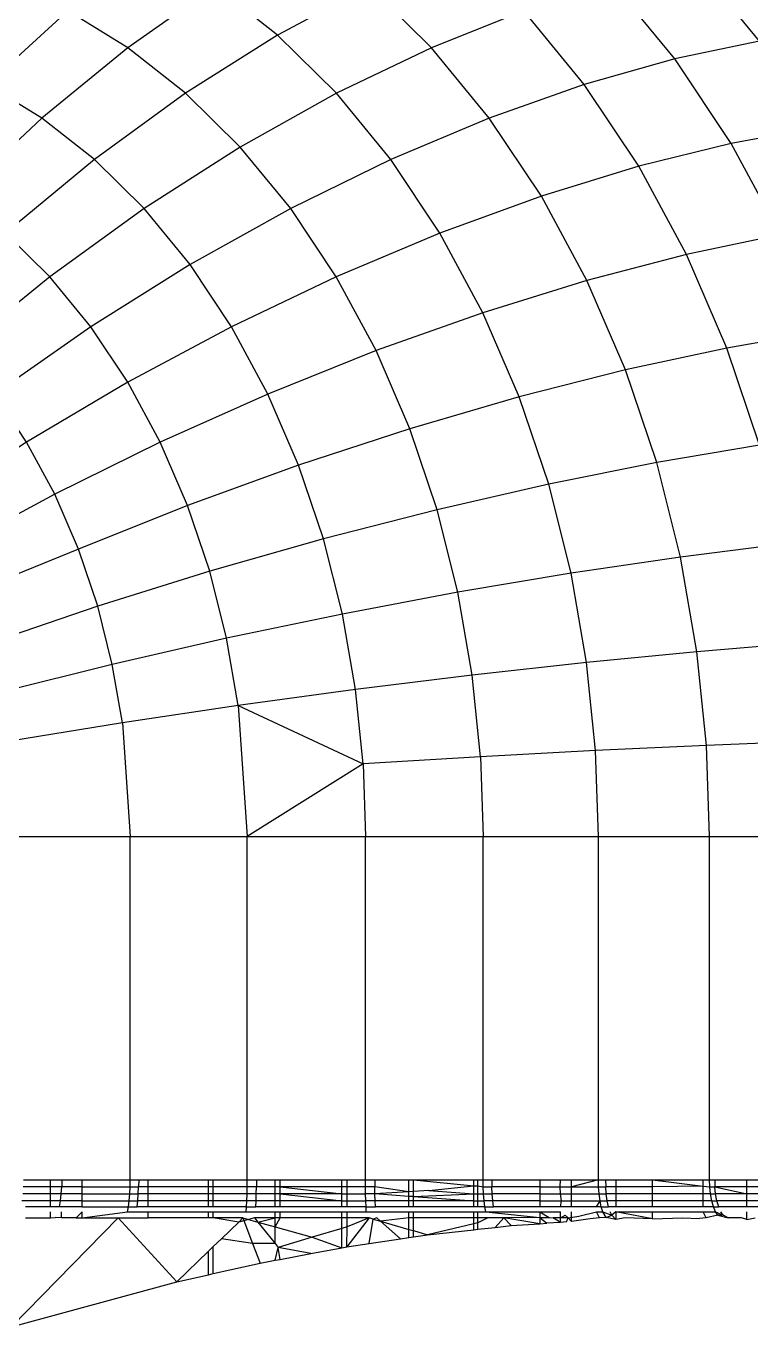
# Model space of a CAD drawing. Header units: millimetres. Extents: x 153 to 4750, y 92 to 3343.
# Drawn here: x 1306.01 to 1310.77, y 1085.9 to 1094.43 of the extents above; entities that cross this region are included whole.
import ezdxf

# ---------------------------------------------------------------- set-up
doc = ezdxf.new("R2010")
doc.units = ezdxf.units.MM

msp = doc.modelspace()

# ---------------------------------------------------------------- linework, layer by layer
for p, q in [((1310.8223, 1094.3304), (1310.4031, 1094.841)), ((1310.2662, 1094.2142), (1309.8564, 1094.7135)), ((1307.2545, 1094.6918), (1306.6808, 1094.2878)), ((1307.6629, 1094.3698), (1307.2545, 1094.6918)), ((1308.2621, 1094.6918), (1307.6629, 1094.3698)), ((1308.6717, 1094.2878), (1308.2621, 1094.6918)), ((1306.2878, 1094.5294), (1305.7589, 1094.0465)), ((1306.6808, 1094.2878), (1306.2878, 1094.5294)), ((1309.277, 1094.5294), (1308.6717, 1094.2878)), ((1309.6734, 1094.0465), (1309.277, 1094.5294)), ((1307.6629, 1094.3698), (1307.0596, 1093.9891)), ((1308.0488, 1093.9891), (1307.6629, 1094.3698)), ((1306.6808, 1094.2878), (1306.1168, 1093.8264)), ((1307.0596, 1093.9891), (1306.6808, 1094.2878)), ((1308.6717, 1094.2878), (1308.0488, 1093.9891)), ((1309.0504, 1093.8264), (1308.6717, 1094.2878)), ((1310.8223, 1094.3304), (1310.2662, 1094.2142)), ((1310.2662, 1094.2142), (1309.6734, 1094.0465)), ((1310.6357, 1093.6603), (1310.2662, 1094.2142)), ((1306.1168, 1093.8264), (1305.7589, 1094.0465)), ((1309.6734, 1094.0465), (1309.0504, 1093.8264)), ((1310.0307, 1093.5109), (1309.6734, 1094.0465)), ((1307.0596, 1093.9891), (1306.4618, 1093.5544)), ((1307.4176, 1093.636), (1307.0596, 1093.9891)), ((1308.0488, 1093.9891), (1307.4176, 1093.636)), ((1308.4056, 1093.5544), (1308.0488, 1093.9891)), ((1306.1168, 1093.8264), (1305.5717, 1093.3147)), ((1306.4618, 1093.5544), (1306.1168, 1093.8264)), ((1309.0504, 1093.8264), (1308.4056, 1093.5544)), ((1309.3918, 1093.3147), (1309.0504, 1093.8264)), ((1311.2002, 1093.7639), (1310.6357, 1093.6603)), ((1307.4176, 1093.636), (1306.7879, 1093.2328)), ((1307.7485, 1093.2328), (1307.4176, 1093.636)), ((1310.6357, 1093.6603), (1310.0307, 1093.5109)), ((1310.9593, 1093.0612), (1310.6357, 1093.6603)), ((1306.4618, 1093.5544), (1305.8792, 1093.0723)), ((1306.7879, 1093.2328), (1306.4618, 1093.5544)), ((1308.4056, 1093.5544), (1307.7485, 1093.2328)), ((1308.7273, 1093.0723), (1308.4056, 1093.5544)), ((1310.0307, 1093.5109), (1309.3918, 1093.3147)), ((1310.3436, 1092.9315), (1310.0307, 1093.5109)), ((1309.3918, 1093.3147), (1308.7273, 1093.0723)), ((1309.6908, 1092.7612), (1309.3918, 1093.3147)), ((1306.7879, 1093.2328), (1306.1699, 1092.7856)), ((1307.0893, 1092.8656), (1306.7879, 1093.2328)), ((1307.7485, 1093.2328), (1307.0893, 1092.8656)), ((1308.0469, 1092.7856), (1307.7485, 1093.2328)), ((1306.1699, 1092.7856), (1305.8792, 1093.0723)), ((1308.7273, 1093.0723), (1308.0469, 1092.7856)), ((1309.009, 1092.5507), (1308.7273, 1093.0723)), ((1310.9593, 1093.0612), (1310.3436, 1092.9315)), ((1310.3436, 1092.9315), (1309.6908, 1092.7612)), ((1310.6083, 1092.3185), (1310.3436, 1092.9315)), ((1307.0893, 1092.8656), (1306.4386, 1092.4583)), ((1307.3611, 1092.4583), (1307.0893, 1092.8656)), ((1306.1699, 1092.7856), (1305.5733, 1092.3018)), ((1306.4386, 1092.4583), (1306.1699, 1092.7856)), ((1308.0469, 1092.7856), (1307.3611, 1092.4583)), ((1308.3082, 1092.3018), (1308.0469, 1092.7856)), ((1309.6908, 1092.7612), (1309.009, 1092.5507)), ((1309.9436, 1092.1755), (1309.6908, 1092.7612)), ((1309.009, 1092.5507), (1308.3082, 1092.3018)), ((1309.2473, 1091.9988), (1309.009, 1092.5507)), ((1306.4386, 1092.4583), (1305.8066, 1092.0176)), ((1306.6808, 1092.0952), (1306.4386, 1092.4583)), ((1307.3611, 1092.4583), (1306.6808, 1092.0952)), ((1307.5991, 1092.0176), (1307.3611, 1092.4583)), ((1311.233, 1092.4273), (1310.6083, 1092.3185)), ((1310.6083, 1092.3185), (1309.9436, 1092.1755)), ((1310.8225, 1091.6825), (1310.6083, 1092.3185)), ((1308.3082, 1092.3018), (1307.5991, 1092.0176)), ((1308.5292, 1091.7899), (1308.3082, 1092.3018)), ((1309.9436, 1092.1755), (1309.2473, 1091.9988)), ((1310.1483, 1091.5679), (1309.9436, 1092.1755)), ((1306.6808, 1092.0952), (1306.0169, 1091.7024)), ((1306.8929, 1091.7024), (1306.6808, 1092.0952)), ((1306.0169, 1091.7024), (1305.8066, 1092.0176)), ((1307.5991, 1092.0176), (1306.8929, 1091.7024)), ((1307.8003, 1091.5514), (1307.5991, 1092.0176)), ((1309.2473, 1091.9988), (1308.5292, 1091.7899)), ((1309.4401, 1091.4263), (1309.2473, 1091.9988)), ((1308.5292, 1091.7899), (1307.8003, 1091.5514)), ((1308.708, 1091.2589), (1308.5292, 1091.7899)), ((1306.0169, 1091.7024), (1305.3793, 1091.2868)), ((1306.2011, 1091.3614), (1306.0169, 1091.7024)), ((1306.8929, 1091.7024), (1306.2011, 1091.3614)), ((1307.0724, 1091.2868), (1306.8929, 1091.7024)), ((1310.8225, 1091.6825), (1310.1483, 1091.5679)), ((1307.8003, 1091.5514), (1307.0724, 1091.2868)), ((1307.9632, 1091.0677), (1307.8003, 1091.5514)), ((1310.1483, 1091.5679), (1309.4401, 1091.4263)), ((1310.3041, 1090.9487), (1310.1483, 1091.5679)), ((1309.4401, 1091.4263), (1308.708, 1091.2589)), ((1309.5869, 1090.8429), (1309.4401, 1091.4263)), ((1306.2011, 1091.3614), (1305.5339, 1091.0006)), ((1306.3568, 1091.0006), (1306.2011, 1091.3614)), ((1307.0724, 1091.2868), (1306.3568, 1091.0006)), ((1307.2176, 1090.8557), (1307.0724, 1091.2868)), ((1308.708, 1091.2589), (1307.9632, 1091.0677)), ((1308.8442, 1090.7177), (1308.708, 1091.2589)), ((1307.9632, 1091.0677), (1307.2176, 1090.8557)), ((1308.0873, 1090.5748), (1307.9632, 1091.0677)), ((1310.9856, 1091.0344), (1310.3041, 1090.9487)), ((1306.3568, 1091.0006), (1305.6568, 1090.7159)), ((1306.4829, 1090.6263), (1306.3568, 1091.0006)), ((1310.3041, 1090.9487), (1309.5869, 1090.8429)), ((1310.4121, 1090.3279), (1310.3041, 1090.9487)), ((1307.2176, 1090.8557), (1306.4829, 1090.6263)), ((1307.3281, 1090.4163), (1307.2176, 1090.8557)), ((1309.5869, 1090.8429), (1308.8442, 1090.7177)), ((1309.6887, 1090.2579), (1309.5869, 1090.8429)), ((1308.8442, 1090.7177), (1308.0873, 1090.5748)), ((1308.9386, 1090.1751), (1308.8442, 1090.7177)), ((1306.4829, 1090.6263), (1305.7705, 1090.3836)), ((1306.5789, 1090.2449), (1306.4829, 1090.6263)), ((1308.0873, 1090.5748), (1307.3281, 1090.4163)), ((1308.1733, 1090.0806), (1308.0873, 1090.5748)), ((1307.3281, 1090.4163), (1306.5789, 1090.2449)), ((1307.4048, 1089.9758), (1307.3281, 1090.4163)), ((1311.0986, 1090.3845), (1310.4121, 1090.3279)), ((1310.4121, 1090.3279), (1309.6887, 1090.2579)), ((1310.4744, 1089.7142), (1310.4121, 1090.3279)), ((1306.5789, 1090.2449), (1305.8511, 1090.0634)), ((1306.6454, 1089.8624), (1306.5789, 1090.2449)), ((1309.6887, 1090.2579), (1308.9386, 1090.1751)), ((1309.7475, 1089.6797), (1309.6887, 1090.2579)), ((1308.9386, 1090.1751), (1308.1733, 1090.0806)), ((1308.9931, 1089.6388), (1308.9386, 1090.1751)), ((1308.1733, 1090.0806), (1307.4048, 1089.9758)), ((1308.2229, 1089.5921), (1308.1733, 1090.0806)), ((1307.4048, 1089.9758), (1306.6454, 1089.8624)), ((1307.4048, 1089.9758), (1308.2229, 1089.5921)), ((1307.4048, 1089.9758), (1307.4632, 1089.1156)), ((1306.6454, 1089.8624), (1305.9069, 1089.7424)), ((1306.6454, 1089.8624), (1306.6961, 1089.1156)), ((1309.7475, 1089.6797), (1308.9931, 1089.6388)), ((1310.4744, 1089.7142), (1309.7475, 1089.6797)), ((1309.7663, 1089.1156), (1309.7475, 1089.6797)), ((1311.1639, 1089.7422), (1310.4744, 1089.7142)), ((1310.4944, 1089.1156), (1310.4744, 1089.7142)), ((1308.2229, 1089.5921), (1307.4632, 1089.1156)), ((1308.9931, 1089.6388), (1308.2229, 1089.5921)), ((1308.2229, 1089.5921), (1308.2388, 1089.1156)), ((1308.9931, 1089.6388), (1309.0106, 1089.1156)), ((1305.9495, 1089.1156), (1306.6961, 1089.1156)), ((1306.6961, 1089.1156), (1307.4632, 1089.1156)), ((1306.6961, 1086.8656), (1306.6961, 1089.1156)), ((1307.4632, 1089.1156), (1308.2388, 1089.1156)), ((1307.4632, 1086.8656), (1307.4632, 1089.1156)), ((1308.2388, 1089.1156), (1309.0106, 1089.1156)), ((1308.2388, 1086.8656), (1308.2388, 1089.1156)), ((1309.0106, 1089.1156), (1309.7663, 1089.1156)), ((1309.0106, 1086.8656), (1309.0106, 1089.1156)), ((1309.7663, 1089.1156), (1310.4944, 1089.1156)), ((1309.7663, 1086.8656), (1309.7663, 1089.1156)), ((1310.4944, 1089.1156), (1311.1848, 1089.1156)), ((1310.4944, 1086.8656), (1310.4944, 1089.1156)), ((1305.9962, 1086.8656), (1306.1736, 1086.8656)), ((1306.1736, 1086.8656), (1306.2482, 1086.8656)), ((1306.1736, 1086.8201), (1306.1736, 1086.8656)), ((1306.2482, 1086.8656), (1306.2473, 1086.8201)), ((1306.2482, 1086.8656), (1306.3812, 1086.8656)), ((1306.3812, 1086.8201), (1306.3812, 1086.8656)), ((1306.3812, 1086.8656), (1306.6961, 1086.8656)), ((1306.6955, 1086.8201), (1306.6961, 1086.8656)), ((1306.6961, 1086.8656), (1306.7519, 1086.8656)), ((1306.7519, 1086.8656), (1306.7513, 1086.8201)), ((1306.7519, 1086.8656), (1306.813, 1086.8656)), ((1306.813, 1086.8656), (1307.2097, 1086.8656)), ((1306.813, 1086.8201), (1306.813, 1086.8656)), ((1307.2097, 1086.8656), (1307.2408, 1086.8656)), ((1307.2097, 1086.8201), (1307.2097, 1086.8656)), ((1307.2408, 1086.8656), (1307.4632, 1086.8656)), ((1307.2408, 1086.8201), (1307.2408, 1086.8656)), ((1307.4629, 1086.8201), (1307.4632, 1086.8656)), ((1307.4632, 1086.8656), (1307.5237, 1086.8656)), ((1307.5237, 1086.8656), (1307.5235, 1086.8201)), ((1307.5237, 1086.8656), (1307.6468, 1086.8656)), ((1307.6468, 1086.8656), (1307.6786, 1086.8656)), ((1307.6468, 1086.8201), (1307.6468, 1086.8656)), ((1307.6786, 1086.8656), (1308.0838, 1086.8656)), ((1307.6786, 1086.8201), (1307.6786, 1086.8656)), ((1308.0838, 1086.8656), (1308.1177, 1086.8656)), ((1308.0838, 1086.8201), (1308.0838, 1086.8656)), ((1308.1176, 1086.8201), (1308.1177, 1086.8656)), ((1308.1177, 1086.8656), (1308.2388, 1086.8656)), ((1308.239, 1086.8201), (1308.2388, 1086.8656)), ((1308.2388, 1086.8656), (1308.2993, 1086.8656)), ((1308.2993, 1086.8656), (1308.2995, 1086.8201)), ((1308.2993, 1086.8656), (1308.5237, 1086.8656)), ((1308.5237, 1086.8656), (1308.5528, 1086.8656)), ((1308.5237, 1086.7871), (1308.5237, 1086.8656)), ((1308.5528, 1086.8656), (1308.9494, 1086.8656)), ((1308.5528, 1086.8656), (1308.9494, 1086.8271)), ((1308.5528, 1086.7889), (1308.5528, 1086.8656)), ((1308.9494, 1086.8656), (1308.9755, 1086.8656)), ((1308.9494, 1086.8271), (1308.9494, 1086.8656)), ((1308.9754, 1086.8255), (1308.9755, 1086.8656)), ((1308.9755, 1086.8656), (1309.0106, 1086.8656)), ((1309.0112, 1086.8201), (1309.0106, 1086.8656)), ((1309.0106, 1086.8656), (1309.0663, 1086.8656)), ((1309.0663, 1086.8656), (1309.067, 1086.8201)), ((1309.0663, 1086.8656), (1309.3812, 1086.8656)), ((1309.3812, 1086.8656), (1309.5179, 1086.8656)), ((1309.3812, 1086.8656), (1309.3812, 1086.8201)), ((1309.5152, 1086.8201), (1309.5179, 1086.8656)), ((1309.5179, 1086.8656), (1309.5888, 1086.8656)), ((1309.5888, 1086.8201), (1309.5888, 1086.8656)), ((1309.5888, 1086.8656), (1309.7663, 1086.8656)), ((1309.7663, 1086.8656), (1309.5888, 1086.8201)), ((1309.7673, 1086.8201), (1309.7663, 1086.8656)), ((1309.7663, 1086.8656), (1309.813, 1086.8656)), ((1309.813, 1086.8656), (1309.8141, 1086.8201)), ((1309.813, 1086.8656), (1309.8812, 1086.8656)), ((1309.8812, 1086.8656), (1309.8812, 1086.8201)), ((1309.8812, 1086.8656), (1310.1197, 1086.8656)), ((1310.1197, 1086.8656), (1310.4536, 1086.8656)), ((1310.1197, 1086.8201), (1310.1197, 1086.8656)), ((1310.1197, 1086.8656), (1310.4536, 1086.8249)), ((1310.4536, 1086.8656), (1310.5285, 1086.8656)), ((1310.4536, 1086.8249), (1310.4536, 1086.8656)), ((1310.4536, 1086.8656), (1310.4944, 1086.8656)), ((1310.4958, 1086.8201), (1310.4944, 1086.8656)), ((1310.4944, 1086.8656), (1310.5285, 1086.8656)), ((1310.5285, 1086.8656), (1310.53, 1086.8201)), ((1310.5285, 1086.8656), (1310.7397, 1086.8656)), ((1310.7397, 1086.8656), (1311.0263, 1086.8656)), ((1310.7397, 1086.8201), (1310.7397, 1086.8656)), ((1306.1736, 1086.7736), (1305.9918, 1086.7736)), ((1306.1736, 1086.8201), (1305.9951, 1086.8201)), ((1306.2473, 1086.8201), (1306.1736, 1086.8201)), ((1306.1736, 1086.7736), (1306.1736, 1086.8201)), ((1306.2444, 1086.7736), (1306.1736, 1086.7736)), ((1306.1736, 1086.7288), (1306.1736, 1086.7736)), ((1306.2393, 1086.7288), (1306.2444, 1086.7736)), ((1306.2444, 1086.7736), (1306.2473, 1086.8201)), ((1306.3812, 1086.7736), (1306.2444, 1086.7736)), ((1306.3812, 1086.8201), (1306.2473, 1086.8201)), ((1306.3812, 1086.7736), (1306.3812, 1086.8201)), ((1306.3812, 1086.8201), (1306.6955, 1086.8201)), ((1306.3812, 1086.7736), (1306.6933, 1086.7736)), ((1306.3812, 1086.7288), (1306.3812, 1086.7736)), ((1306.6897, 1086.7288), (1306.6933, 1086.7736)), ((1306.6933, 1086.7736), (1306.6955, 1086.8201)), ((1306.6933, 1086.7736), (1306.7492, 1086.7736)), ((1306.6955, 1086.8201), (1306.7513, 1086.8201)), ((1306.7458, 1086.7288), (1306.7492, 1086.7736)), ((1306.7492, 1086.7736), (1306.7513, 1086.8201)), ((1306.813, 1086.7736), (1306.7492, 1086.7736)), ((1306.813, 1086.8201), (1306.7513, 1086.8201)), ((1306.813, 1086.7736), (1306.813, 1086.8201)), ((1307.2097, 1086.8201), (1306.813, 1086.8201)), ((1306.813, 1086.7288), (1306.813, 1086.7736)), ((1307.2097, 1086.7736), (1306.813, 1086.7736)), ((1307.2097, 1086.7736), (1307.2097, 1086.8201)), ((1307.2408, 1086.8201), (1307.2097, 1086.8201)), ((1307.2097, 1086.7288), (1307.2097, 1086.7736)), ((1307.2408, 1086.7736), (1307.2097, 1086.7736)), ((1307.4629, 1086.8201), (1307.2408, 1086.8201)), ((1307.2408, 1086.7736), (1307.2408, 1086.8201)), ((1307.2408, 1086.7288), (1307.2408, 1086.7736)), ((1307.4622, 1086.7736), (1307.2408, 1086.7736)), ((1307.4609, 1086.7288), (1307.4622, 1086.7736)), ((1307.4622, 1086.7736), (1307.4629, 1086.8201)), ((1307.5228, 1086.7736), (1307.4622, 1086.7736)), ((1307.5235, 1086.8201), (1307.4629, 1086.8201)), ((1307.5217, 1086.7288), (1307.5228, 1086.7736)), ((1307.5228, 1086.7736), (1307.5235, 1086.8201)), ((1307.6468, 1086.7736), (1307.5228, 1086.7736)), ((1307.6468, 1086.8201), (1307.5235, 1086.8201)), ((1307.6786, 1086.8201), (1307.6468, 1086.8201)), ((1307.6468, 1086.7736), (1307.6468, 1086.8201)), ((1307.6468, 1086.7288), (1307.6468, 1086.7736)), ((1307.6786, 1086.7736), (1307.6468, 1086.7736)), ((1307.6786, 1086.7736), (1307.6786, 1086.8201)), ((1308.0838, 1086.8201), (1307.6786, 1086.8201)), ((1307.6786, 1086.8201), (1308.0838, 1086.7736)), ((1307.6786, 1086.7288), (1307.6786, 1086.7736)), ((1308.0838, 1086.7736), (1307.6786, 1086.7736)), ((1307.6786, 1086.7736), (1308.0838, 1086.7288)), ((1308.0838, 1086.7736), (1308.0838, 1086.8201)), ((1308.1176, 1086.8201), (1308.0838, 1086.8201)), ((1308.0838, 1086.7288), (1308.0838, 1086.7736)), ((1308.0838, 1086.7736), (1308.1176, 1086.7736)), ((1308.239, 1086.8201), (1308.1176, 1086.8201)), ((1308.1176, 1086.7736), (1308.1176, 1086.8201)), ((1308.1176, 1086.7736), (1308.2396, 1086.7736)), ((1308.1176, 1086.7288), (1308.1176, 1086.7736)), ((1308.2396, 1086.7736), (1308.239, 1086.8201)), ((1308.2995, 1086.8201), (1308.239, 1086.8201)), ((1308.2407, 1086.7288), (1308.2396, 1086.7736)), ((1308.3003, 1086.7736), (1308.2396, 1086.7736)), ((1308.3003, 1086.7736), (1308.2995, 1086.8201)), ((1308.5237, 1086.7871), (1308.2995, 1086.8201)), ((1308.5237, 1086.7871), (1308.3003, 1086.7736)), ((1308.3015, 1086.7288), (1308.3003, 1086.7736)), ((1308.5237, 1086.7572), (1308.3003, 1086.7736)), ((1308.5528, 1086.7889), (1308.5237, 1086.7871)), ((1308.5237, 1086.7572), (1308.5237, 1086.7871)), ((1308.655, 1086.7951), (1308.5528, 1086.7889)), ((1308.5528, 1086.7555), (1308.5528, 1086.7889)), ((1308.5528, 1086.7555), (1308.9494, 1086.7736)), ((1308.655, 1086.7951), (1308.9494, 1086.8271)), ((1308.655, 1086.7951), (1308.9494, 1086.7736)), ((1308.9494, 1086.8271), (1308.9754, 1086.8255)), ((1308.9494, 1086.7736), (1308.9494, 1086.8271)), ((1308.9494, 1086.7288), (1308.9494, 1086.7736)), ((1308.9494, 1086.7736), (1308.9754, 1086.7736)), ((1308.9754, 1086.8255), (1309.0112, 1086.8201)), ((1308.9754, 1086.7736), (1308.9754, 1086.8255)), ((1308.9754, 1086.7288), (1308.9754, 1086.7736)), ((1308.9754, 1086.7736), (1309.0132, 1086.7736)), ((1309.0132, 1086.7736), (1309.0112, 1086.8201)), ((1309.0112, 1086.8201), (1309.067, 1086.8201)), ((1309.0167, 1086.7288), (1309.0132, 1086.7736)), ((1309.0132, 1086.7736), (1309.0691, 1086.7736)), ((1309.0691, 1086.7736), (1309.067, 1086.8201)), ((1309.3812, 1086.8201), (1309.067, 1086.8201)), ((1309.0728, 1086.7288), (1309.0691, 1086.7736)), ((1309.3812, 1086.7736), (1309.0691, 1086.7736)), ((1309.3812, 1086.8201), (1309.5152, 1086.8201)), ((1309.3812, 1086.8201), (1309.3812, 1086.7736)), ((1309.3812, 1086.7736), (1309.5181, 1086.7736)), ((1309.3812, 1086.7736), (1309.3812, 1086.7288)), ((1309.5181, 1086.7736), (1309.5152, 1086.8201)), ((1309.5152, 1086.8201), (1309.5888, 1086.8201)), ((1309.5231, 1086.7288), (1309.5181, 1086.7736)), ((1309.5181, 1086.7736), (1309.5888, 1086.7736)), ((1309.5888, 1086.7736), (1309.5888, 1086.8201)), ((1309.5888, 1086.8201), (1309.7673, 1086.8201)), ((1309.5888, 1086.7736), (1309.7707, 1086.7736)), ((1309.5888, 1086.7288), (1309.5888, 1086.7736)), ((1309.7707, 1086.7736), (1309.7673, 1086.8201)), ((1309.7673, 1086.8201), (1309.8141, 1086.8201)), ((1309.7765, 1086.7288), (1309.7707, 1086.7736)), ((1309.7707, 1086.7736), (1309.8175, 1086.7736)), ((1309.8175, 1086.7736), (1309.8141, 1086.8201)), ((1309.8812, 1086.8201), (1309.8141, 1086.8201)), ((1309.8235, 1086.7288), (1309.8175, 1086.7736)), ((1309.8812, 1086.7736), (1309.8175, 1086.7736)), ((1309.8812, 1086.8201), (1309.8812, 1086.7736)), ((1310.1197, 1086.8201), (1309.8812, 1086.8201)), ((1309.8812, 1086.7736), (1309.8812, 1086.7288)), ((1310.1197, 1086.7736), (1309.8812, 1086.7736)), ((1310.4536, 1086.8249), (1310.1197, 1086.8201)), ((1310.1197, 1086.7736), (1310.1197, 1086.8201)), ((1310.1197, 1086.7288), (1310.1197, 1086.7736)), ((1310.4536, 1086.7736), (1310.1197, 1086.7736)), ((1310.4536, 1086.8249), (1310.4958, 1086.8201)), ((1310.4536, 1086.7736), (1310.4536, 1086.8249)), ((1310.4536, 1086.7288), (1310.4536, 1086.7736)), ((1310.5005, 1086.7736), (1310.4536, 1086.7736)), ((1310.5005, 1086.7736), (1310.4958, 1086.8201)), ((1310.4958, 1086.8201), (1310.53, 1086.8201)), ((1310.5086, 1086.7288), (1310.5005, 1086.7736)), ((1310.5005, 1086.7736), (1310.5347, 1086.7736)), ((1310.5347, 1086.7736), (1310.53, 1086.8201)), ((1310.7397, 1086.8201), (1310.53, 1086.8201)), ((1310.53, 1086.8201), (1310.7397, 1086.7736)), ((1310.5429, 1086.7288), (1310.5347, 1086.7736)), ((1310.7397, 1086.7736), (1310.5347, 1086.7736)), ((1311.0263, 1086.8201), (1310.7397, 1086.8201)), ((1310.7397, 1086.7736), (1310.7397, 1086.8201)), ((1311.0263, 1086.7736), (1310.7397, 1086.7736)), ((1310.7397, 1086.7288), (1310.7397, 1086.7736)), ((1306.1736, 1086.7288), (1305.9859, 1086.7288)), ((1306.1736, 1086.6888), (1306.0092, 1086.6888)), ((1306.1736, 1086.6888), (1306.1736, 1086.7288)), ((1306.2393, 1086.7288), (1306.1736, 1086.7288)), ((1306.2323, 1086.6888), (1306.1736, 1086.6888)), ((1306.2323, 1086.6888), (1306.2393, 1086.7288)), ((1306.3812, 1086.6888), (1306.2323, 1086.6888)), ((1306.3812, 1086.7288), (1306.2393, 1086.7288)), ((1306.3812, 1086.7288), (1306.6897, 1086.7288)), ((1306.3812, 1086.6888), (1306.3812, 1086.7288)), ((1306.3812, 1086.6888), (1306.6845, 1086.6888)), ((1306.6782, 1086.6564), (1306.6845, 1086.6888)), ((1306.6845, 1086.6888), (1306.6897, 1086.7288)), ((1306.6845, 1086.6888), (1306.7409, 1086.6888)), ((1306.6897, 1086.7288), (1306.7458, 1086.7288)), ((1306.7409, 1086.6888), (1306.7458, 1086.7288)), ((1306.813, 1086.6888), (1306.7409, 1086.6888)), ((1306.813, 1086.7288), (1306.7458, 1086.7288)), ((1306.813, 1086.6888), (1306.813, 1086.7288)), ((1307.2097, 1086.7288), (1306.813, 1086.7288)), ((1307.2097, 1086.6888), (1306.813, 1086.6888)), ((1307.2097, 1086.6888), (1307.2097, 1086.7288)), ((1307.2408, 1086.7288), (1307.2097, 1086.7288)), ((1307.2407, 1086.6888), (1307.2097, 1086.6888)), ((1307.2407, 1086.6888), (1307.2408, 1086.7288)), ((1307.4591, 1086.6888), (1307.2407, 1086.6888)), ((1307.4609, 1086.7288), (1307.2408, 1086.7288)), ((1307.4569, 1086.6564), (1307.4591, 1086.6888)), ((1307.4591, 1086.6888), (1307.4609, 1086.7288)), ((1307.4591, 1086.6888), (1307.5202, 1086.6888)), ((1307.5217, 1086.7288), (1307.4609, 1086.7288)), ((1307.5202, 1086.6888), (1307.5217, 1086.7288)), ((1307.6468, 1086.6888), (1307.5202, 1086.6888)), ((1307.6468, 1086.7288), (1307.5217, 1086.7288)), ((1307.6468, 1086.6888), (1307.6468, 1086.7288)), ((1307.6786, 1086.7288), (1307.6468, 1086.7288)), ((1307.6786, 1086.6888), (1307.6468, 1086.6888)), ((1307.6786, 1086.6888), (1307.6786, 1086.7288)), ((1308.0838, 1086.7288), (1307.6786, 1086.7288)), ((1308.0838, 1086.6888), (1307.6786, 1086.6888)), ((1308.0838, 1086.6888), (1308.0838, 1086.7288)), ((1308.0838, 1086.7288), (1308.1176, 1086.7288)), ((1308.1176, 1086.6888), (1308.0838, 1086.6888)), ((1308.1176, 1086.6888), (1308.1176, 1086.7288)), ((1308.1176, 1086.7288), (1308.2407, 1086.7288)), ((1308.2423, 1086.6888), (1308.1176, 1086.6888)), ((1308.2423, 1086.6888), (1308.2407, 1086.7288)), ((1308.3015, 1086.7288), (1308.2407, 1086.7288)), ((1308.2442, 1086.6564), (1308.2423, 1086.6888)), ((1308.2423, 1086.6888), (1308.3034, 1086.6888)), ((1308.3034, 1086.6888), (1308.3015, 1086.7288)), ((1308.5236, 1086.7288), (1308.3015, 1086.7288)), ((1308.5236, 1086.6888), (1308.3034, 1086.6888)), ((1308.5236, 1086.7288), (1308.5237, 1086.7572)), ((1308.5236, 1086.6888), (1308.5236, 1086.7288)), ((1308.5528, 1086.7288), (1308.5236, 1086.7288)), ((1308.5528, 1086.6888), (1308.5236, 1086.6888)), ((1308.5528, 1086.7555), (1308.5237, 1086.7572)), ((1308.5528, 1086.7288), (1308.5528, 1086.7555)), ((1308.5528, 1086.7555), (1308.9494, 1086.7288)), ((1308.5528, 1086.6888), (1308.5528, 1086.7288)), ((1308.9494, 1086.7288), (1308.5528, 1086.7288)), ((1308.9494, 1086.6888), (1308.5528, 1086.6888)), ((1308.9494, 1086.6888), (1308.9494, 1086.7288)), ((1308.9494, 1086.7288), (1308.9754, 1086.7288)), ((1308.9754, 1086.6888), (1308.9494, 1086.6888)), ((1308.9754, 1086.6888), (1308.9754, 1086.7288)), ((1308.9754, 1086.7288), (1309.0167, 1086.7288)), ((1309.0216, 1086.6888), (1308.9754, 1086.6888)), ((1309.0216, 1086.6888), (1309.0167, 1086.7288)), ((1309.0728, 1086.7288), (1309.0167, 1086.7288)), ((1309.0276, 1086.6564), (1309.0216, 1086.6888)), ((1309.0216, 1086.6888), (1309.0779, 1086.6888)), ((1309.0779, 1086.6888), (1309.0728, 1086.7288)), ((1309.3812, 1086.7288), (1309.0728, 1086.7288)), ((1309.3812, 1086.6888), (1309.0779, 1086.6888)), ((1309.3812, 1086.7288), (1309.5231, 1086.7288)), ((1309.3812, 1086.7288), (1309.3812, 1086.6888)), ((1309.5179, 1086.6888), (1309.3812, 1086.6888)), ((1309.5179, 1086.6888), (1309.5231, 1086.7288)), ((1309.5888, 1086.6888), (1309.5179, 1086.6888)), ((1309.5231, 1086.7288), (1309.5888, 1086.7288)), ((1309.5888, 1086.7288), (1309.7765, 1086.7288)), ((1309.5888, 1086.6888), (1309.5888, 1086.7288)), ((1309.7533, 1086.6888), (1309.5888, 1086.6888)), ((1309.7533, 1086.6888), (1309.7765, 1086.7288)), ((1309.7847, 1086.6888), (1309.7533, 1086.6888)), ((1309.7847, 1086.6888), (1309.7765, 1086.7288)), ((1309.7765, 1086.7288), (1309.8235, 1086.7288)), ((1309.7947, 1086.6564), (1309.7847, 1086.6888)), ((1309.7847, 1086.6888), (1309.8318, 1086.6888)), ((1309.8318, 1086.6888), (1309.8235, 1086.7288)), ((1309.8812, 1086.7288), (1309.8235, 1086.7288)), ((1309.8812, 1086.6888), (1309.8318, 1086.6888)), ((1309.8812, 1086.7288), (1309.8812, 1086.6888)), ((1310.1197, 1086.7288), (1309.8812, 1086.7288)), ((1310.1197, 1086.6888), (1309.8812, 1086.6888)), ((1310.1197, 1086.6888), (1310.1197, 1086.7288)), ((1310.4536, 1086.7288), (1310.1197, 1086.7288)), ((1310.4536, 1086.6888), (1310.1197, 1086.6888)), ((1310.4536, 1086.6888), (1310.4536, 1086.7288)), ((1310.5086, 1086.7288), (1310.4536, 1086.7288)), ((1310.5199, 1086.6888), (1310.4536, 1086.6888)), ((1310.5199, 1086.6888), (1310.5086, 1086.7288)), ((1310.5086, 1086.7288), (1310.5429, 1086.7288)), ((1310.5338, 1086.6564), (1310.5199, 1086.6888)), ((1310.5199, 1086.6888), (1310.5544, 1086.6888)), ((1310.5544, 1086.6888), (1310.5429, 1086.7288)), ((1310.7397, 1086.7288), (1310.5429, 1086.7288)), ((1310.7397, 1086.6888), (1310.5544, 1086.6888)), ((1310.7397, 1086.6888), (1310.7397, 1086.7288)), ((1311.0263, 1086.7288), (1310.7397, 1086.7288)), ((1311.0263, 1086.6888), (1310.7397, 1086.6888)), ((1306.6171, 1086.6156), (1305.9185, 1085.9011)), ((1306.0092, 1086.6156), (1306.1736, 1086.6156)), ((1306.1736, 1086.6156), (1306.1736, 1086.6564)), ((1306.1736, 1086.6156), (1306.2037, 1086.6198)), ((1306.2446, 1086.6156), (1306.2037, 1086.6198)), ((1306.2446, 1086.6156), (1306.2446, 1086.6564)), ((1306.3429, 1086.6156), (1306.2446, 1086.6156)), ((1306.3429, 1086.6156), (1306.3812, 1086.6564)), ((1306.3429, 1086.6156), (1306.3812, 1086.6156)), ((1306.3812, 1086.6156), (1306.3812, 1086.6564)), ((1306.3812, 1086.6156), (1306.6782, 1086.6564)), ((1306.3812, 1086.6156), (1306.6171, 1086.6156)), ((1307.0022, 1086.1973), (1306.6171, 1086.6156)), ((1306.6171, 1086.6156), (1306.813, 1086.6156)), ((1306.6782, 1086.6564), (1306.813, 1086.6564)), ((1306.813, 1086.6156), (1306.813, 1086.6564)), ((1306.813, 1086.6564), (1307.2097, 1086.6564)), ((1307.2097, 1086.6156), (1306.813, 1086.6156)), ((1307.2097, 1086.6156), (1307.2097, 1086.6564)), ((1307.2097, 1086.6564), (1307.2407, 1086.6564)), ((1307.2407, 1086.6156), (1307.2097, 1086.6156)), ((1307.2407, 1086.6156), (1307.2407, 1086.6564)), ((1307.2407, 1086.6564), (1307.4569, 1086.6564)), ((1307.4353, 1086.6156), (1307.2407, 1086.6156)), ((1307.4081, 1086.5893), (1307.2407, 1086.6156)), ((1307.4353, 1086.6156), (1307.4081, 1086.5893)), ((1307.4718, 1086.6055), (1307.4081, 1086.5893)), ((1307.4353, 1086.6156), (1307.4718, 1086.6055)), ((1307.4353, 1086.6156), (1307.4988, 1086.4484)), ((1307.4569, 1086.6564), (1307.6468, 1086.6564)), ((1307.5117, 1086.6156), (1307.4718, 1086.6055)), ((1307.4718, 1086.6055), (1307.5337, 1086.5883)), ((1307.6468, 1086.6156), (1307.5117, 1086.6156)), ((1307.5117, 1086.6156), (1307.5337, 1086.5883)), ((1307.5337, 1086.5883), (1307.6468, 1086.6156)), ((1307.6467, 1086.557), (1307.6786, 1086.6156)), ((1307.6467, 1086.557), (1307.6468, 1086.6156)), ((1307.6468, 1086.6564), (1307.6786, 1086.6564)), ((1307.6468, 1086.6156), (1307.6468, 1086.6564)), ((1307.6786, 1086.6156), (1307.6468, 1086.6156)), ((1307.6786, 1086.6564), (1308.0838, 1086.6564)), ((1307.6786, 1086.6156), (1307.6786, 1086.6564)), ((1308.0838, 1086.6156), (1307.6786, 1086.6156)), ((1308.0838, 1086.6156), (1308.0838, 1086.6564)), ((1308.0838, 1086.6564), (1308.1176, 1086.6564)), ((1308.0838, 1086.5473), (1308.0838, 1086.6156)), ((1308.1176, 1086.6156), (1308.0838, 1086.6156)), ((1308.2626, 1086.6156), (1308.1175, 1086.4265)), ((1308.1176, 1086.6156), (1308.1176, 1086.6564)), ((1308.1176, 1086.6564), (1308.2442, 1086.6564)), ((1308.1176, 1086.5573), (1308.1176, 1086.6156)), ((1308.2626, 1086.6156), (1308.1176, 1086.6156)), ((1308.2626, 1086.6156), (1308.1176, 1086.5573)), ((1308.2442, 1086.6564), (1308.5236, 1086.6564)), ((1308.2884, 1086.6082), (1308.2626, 1086.6156)), ((1308.2637, 1086.4484), (1308.2884, 1086.6082)), ((1308.3132, 1086.6156), (1308.2884, 1086.6082)), ((1308.2884, 1086.6082), (1308.3377, 1086.5941)), ((1308.3377, 1086.5941), (1308.3132, 1086.6156)), ((1308.5236, 1086.6156), (1308.3377, 1086.5941)), ((1308.5236, 1086.6156), (1308.5236, 1086.6564)), ((1308.5236, 1086.6564), (1308.5528, 1086.6564)), ((1308.5236, 1086.5409), (1308.5236, 1086.6156)), ((1308.5528, 1086.6156), (1308.5236, 1086.6156)), ((1308.5528, 1086.6156), (1308.5528, 1086.6564)), ((1308.5528, 1086.6564), (1308.9494, 1086.6564)), ((1308.5528, 1086.5325), (1308.5528, 1086.6156)), ((1308.9494, 1086.6156), (1308.5528, 1086.6156)), ((1308.9494, 1086.6156), (1308.9494, 1086.6564)), ((1308.9494, 1086.6564), (1308.9754, 1086.6564)), ((1308.9494, 1086.5782), (1308.9494, 1086.6156)), ((1309.0412, 1086.6156), (1308.9494, 1086.6156)), ((1308.9754, 1086.5844), (1308.9754, 1086.6564)), ((1308.9754, 1086.6564), (1309.0276, 1086.6564)), ((1309.0412, 1086.6156), (1308.9754, 1086.5844)), ((1309.0276, 1086.6564), (1309.3812, 1086.6564)), ((1309.0276, 1086.6564), (1309.3812, 1086.6195)), ((1309.1453, 1086.6156), (1309.0412, 1086.6156)), ((1309.0885, 1086.5538), (1309.1453, 1086.6156)), ((1309.3812, 1086.6195), (1309.1453, 1086.6156)), ((1309.1944, 1086.5654), (1309.1453, 1086.6156)), ((1309.3812, 1086.578), (1309.1453, 1086.6156)), ((1309.3812, 1086.6564), (1309.5179, 1086.6564)), ((1309.3812, 1086.6564), (1309.3812, 1086.6195)), ((1309.3812, 1086.6564), (1309.4436, 1086.6178)), ((1309.3812, 1086.6195), (1309.4272, 1086.5811)), ((1309.3812, 1086.6195), (1309.3812, 1086.578)), ((1309.3812, 1086.6195), (1309.4436, 1086.6178)), ((1309.4436, 1086.6178), (1309.4691, 1086.6156)), ((1309.5179, 1086.6157), (1309.4691, 1086.6156)), ((1309.5179, 1086.5871), (1309.4691, 1086.6156)), ((1309.5179, 1086.5871), (1309.5179, 1086.6564)), ((1309.5179, 1086.6157), (1309.5487, 1086.6331)), ((1309.5687, 1086.6156), (1309.5179, 1086.6157)), ((1309.5487, 1086.6331), (1309.5687, 1086.6156)), ((1309.5563, 1086.5896), (1309.5687, 1086.6156)), ((1309.5687, 1086.6156), (1309.6381, 1086.6281)), ((1309.5888, 1086.5918), (1309.5687, 1086.6156)), ((1309.5888, 1086.5918), (1309.5888, 1086.6564)), ((1309.7125, 1086.6104), (1309.5888, 1086.5918)), ((1309.6381, 1086.6281), (1309.7533, 1086.6564)), ((1309.7722, 1086.6156), (1309.7125, 1086.6104)), ((1309.7722, 1086.6156), (1309.7533, 1086.6564)), ((1309.7533, 1086.6564), (1309.7947, 1086.6564)), ((1309.8177, 1086.6198), (1309.7722, 1086.6156)), ((1309.8177, 1086.6198), (1309.7947, 1086.6564)), ((1309.7947, 1086.6564), (1309.8537, 1086.6331)), ((1309.8177, 1086.6198), (1309.8537, 1086.6331)), ((1309.8812, 1086.6058), (1309.8177, 1086.6198)), ((1309.8537, 1086.6331), (1309.8421, 1086.6564)), ((1309.8812, 1086.6564), (1309.8537, 1086.6331)), ((1309.8812, 1086.6058), (1309.8537, 1086.6331)), ((1309.8812, 1086.6564), (1309.8812, 1086.6058)), ((1309.8812, 1086.6564), (1310.1197, 1086.6564)), ((1310.1197, 1086.6111), (1309.8812, 1086.6564)), ((1309.9418, 1086.6156), (1309.8812, 1086.6058)), ((1310.1197, 1086.6111), (1309.9418, 1086.6156)), ((1310.1197, 1086.6111), (1310.1197, 1086.6564)), ((1310.1197, 1086.6564), (1310.4536, 1086.6564)), ((1310.1197, 1086.6111), (1310.3178, 1086.6156)), ((1310.3178, 1086.6156), (1310.4295, 1086.6131)), ((1310.4721, 1086.6156), (1310.4295, 1086.6131)), ((1310.4721, 1086.6156), (1310.4536, 1086.6564)), ((1310.4536, 1086.6564), (1310.5338, 1086.6564)), ((1310.5494, 1086.6331), (1310.4721, 1086.6156)), ((1310.5494, 1086.6331), (1310.5338, 1086.6564)), ((1310.5338, 1086.6564), (1310.5843, 1086.6331)), ((1310.5843, 1086.6331), (1310.5494, 1086.6331)), ((1310.5494, 1086.6331), (1310.6168, 1086.6156)), ((1310.5843, 1086.6331), (1310.5685, 1086.6564)), ((1310.6168, 1086.6156), (1310.5843, 1086.6331)), ((1310.705, 1086.6156), (1310.6168, 1086.6156)), ((1310.7397, 1086.6062), (1310.705, 1086.6156)), ((1310.7397, 1086.6062), (1310.7397, 1086.6564)), ((1310.7397, 1086.6062), (1310.7928, 1086.6156)), ((1307.4081, 1086.5893), (1307.2939, 1086.479)), ((1307.5337, 1086.5883), (1307.6467, 1086.4482)), ((1307.5337, 1086.5883), (1307.6467, 1086.557)), ((1307.6467, 1086.4482), (1307.6467, 1086.557)), ((1307.6467, 1086.557), (1307.8899, 1086.4896)), ((1308.0838, 1086.5473), (1307.8899, 1086.4896)), ((1308.1176, 1086.5573), (1308.0838, 1086.5473)), ((1308.0838, 1086.421), (1308.0838, 1086.5473)), ((1308.1175, 1086.4265), (1308.1176, 1086.5573)), ((1308.3377, 1086.5941), (1308.4685, 1086.479)), ((1308.3377, 1086.5941), (1308.5236, 1086.5409)), ((1308.5236, 1086.4873), (1308.5236, 1086.5409)), ((1308.5236, 1086.5409), (1308.5528, 1086.5325)), ((1308.5528, 1086.4917), (1308.5528, 1086.5325)), ((1308.5528, 1086.5325), (1308.6464, 1086.5057)), ((1308.9494, 1086.5782), (1308.6464, 1086.5057)), ((1308.6464, 1086.5057), (1308.9494, 1086.5387)), ((1308.9754, 1086.5844), (1308.9494, 1086.5782)), ((1308.9494, 1086.5387), (1308.9494, 1086.5782)), ((1308.9494, 1086.5387), (1308.9754, 1086.5415)), ((1308.9754, 1086.5415), (1308.9754, 1086.5844)), ((1308.9754, 1086.5415), (1309.0885, 1086.5538)), ((1309.0885, 1086.5538), (1309.1944, 1086.5654)), ((1309.1944, 1086.5654), (1309.3812, 1086.578)), ((1309.3812, 1086.578), (1309.4272, 1086.5811)), ((1309.5179, 1086.5871), (1309.4272, 1086.5811)), ((1309.5563, 1086.5896), (1309.5179, 1086.5871)), ((1307.2407, 1086.4276), (1307.2097, 1086.3977)), ((1307.2406, 1086.2509), (1307.2407, 1086.4276)), ((1307.2939, 1086.479), (1307.2407, 1086.4276)), ((1307.4988, 1086.4484), (1307.2939, 1086.479)), ((1307.4988, 1086.4484), (1307.5476, 1086.3198)), ((1307.6467, 1086.4482), (1307.4988, 1086.4484)), ((1307.6467, 1086.4482), (1307.6669, 1086.4232)), ((1307.8899, 1086.4896), (1307.6669, 1086.4232)), ((1307.8899, 1086.4896), (1308.0838, 1086.421)), ((1308.1175, 1086.4265), (1308.2637, 1086.4484)), ((1308.2637, 1086.4484), (1308.4685, 1086.479)), ((1308.4685, 1086.479), (1308.5236, 1086.4873)), ((1308.5236, 1086.4873), (1308.5528, 1086.4917)), ((1308.5528, 1086.4917), (1308.6464, 1086.5057)), ((1307.2097, 1086.3977), (1307.0022, 1086.1973)), ((1307.2097, 1086.2439), (1307.2097, 1086.3977)), ((1307.6467, 1086.3385), (1307.6669, 1086.4232)), ((1307.6467, 1086.3385), (1307.6786, 1086.3445)), ((1307.8812, 1086.3828), (1307.6669, 1086.4232)), ((1307.6786, 1086.3445), (1307.6669, 1086.4232)), ((1307.6786, 1086.3445), (1307.8812, 1086.3828)), ((1307.8812, 1086.3828), (1308.0838, 1086.421)), ((1308.0838, 1086.421), (1308.1175, 1086.4265)), ((1307.2406, 1086.2509), (1307.5476, 1086.3198)), ((1307.5476, 1086.3198), (1307.6467, 1086.3385)), ((1305.9185, 1085.9011), (1307.0022, 1086.1973)), ((1307.0022, 1086.1973), (1307.2097, 1086.2439)), ((1307.2097, 1086.2439), (1307.2406, 1086.2509))]:
    msp.add_line(p, q)

doc.saveas('drawing.dxf')
